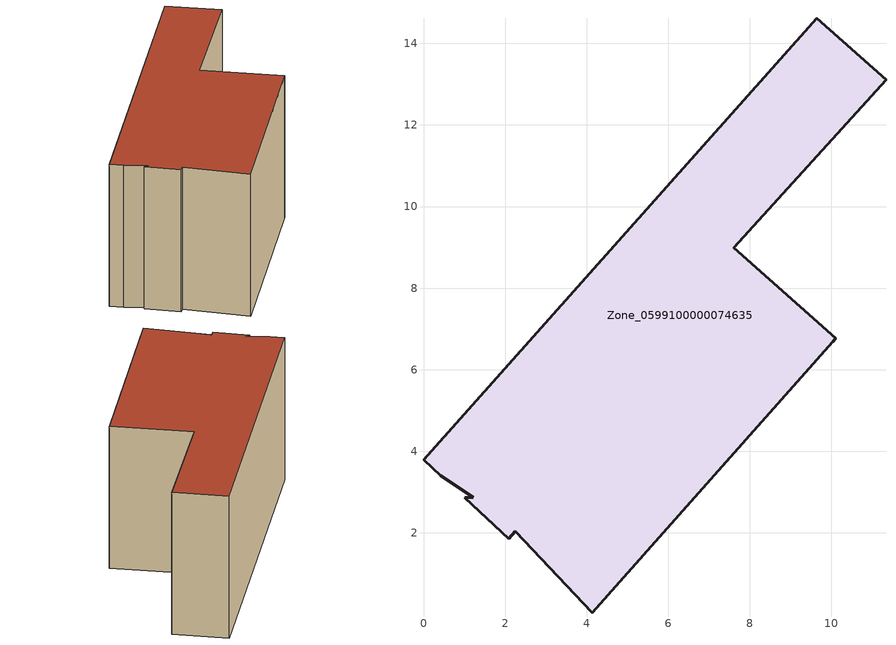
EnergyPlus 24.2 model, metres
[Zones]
Zone_0599100000074635
 floor ground (C_G): 1.22,2.88 0.42,3.4 0,3.79 9.63,14.61 11.34,13.11 7.61,8.99 10.11,6.77 10.03,6.68 4.14,0.05 2.25,2.04 2.09,1.86 1.01,2.86 z3.24
 wall outside (C_F): 11.34,13.11 9.63,14.61 0,3.79 0.42,3.4 1.22,2.88 1.01,2.86 2.09,1.86 2.25,2.04 4.14,0.05 10.03,6.68 10.11,6.77 7.61,8.99 11.34,13.11 z3.24:9.38
 roof outside (C_R): 0.42,3.4 1.22,2.88 1.01,2.86 2.09,1.86 2.25,2.04 4.14,0.05 10.03,6.68 10.11,6.77 7.61,8.99 11.34,13.11 9.63,14.61 0,3.79 z9.38
[BUILDING]
Pand.0599100000074635: North Axis=0; Terrain=City; Loads Convergence Tolerance Value=0.04; Temperature Convergence Tolerance Value=0.4; Solar Distribution=FullExterior; Maximum Number of Warmup Days=25; Minimum Number of Warmup Days=1
[Site:Location]
Rotterdam.The.Hague.AP_ZH_NLD Design_Conditions: Latitude=51.96; Longitude=4.45; Time Zone=1; Elevation=-4.5
[SITE:GROUNDTEMPERATURE:BUILDINGSURFACE]
18, 18, 18, 18, 18, 18, 18, 18, 18, 18, 18, 18
[MATERIAL] Thermal Absorptance=0.9; Solar Absorptance=0.7; Visible Absorptance=0.7
Name | Roughness | Thickness | Conductivity | Density | Specific Heat
G.TC.1946 | MediumSmooth | 0.15 | 1 | 540 | 1210
F.TC.1946 | Rough | 0.3 | 0.857143 | 1920 | 840
R.TC.1946 | MediumRough | 0.2 | 0.909091 | 1500 | 1000
[CONSTRUCTION]
C_G: G.TC.1946
C_F: F.TC.1946
C_R: R.TC.1946
[ZONE]
Zone_0599100000074635: Type=1; Multiplier=1; Ceiling Height=Autocalculate; Volume=Autocalculate; Floor Area=autocalculate; Part of Total Floor Area=Yes
[ZONEINFILTRATION:DESIGNFLOWRATE]
Infil_Zone_0599100000074635: Zone or ZoneList or Space or SpaceList=Zone_0599100000074635; Schedule=AlwaysOn; Design Flow Rate Calculation Method=Flow/Area; Flow Rate per Floor Area=0.003; Constant Term Coefficient=1; Temperature Term Coefficient=0; Velocity Term Coefficient=0; Velocity Squared Term Coefficient=0
[HVACTEMPLATE:ZONE:IDEALLOADSAIRSYSTEM]
Zone_0599100000074635: Maximum Heating Supply Air Temperature=50; Minimum Cooling Supply Air Temperature=13; Maximum Heating Supply Air Humidity Ratio=0.0156; Minimum Cooling Supply Air Humidity Ratio=0.0077; Heating Limit=NoLimit; Cooling Limit=NoLimit; Dehumidification Control Type=ConstantSensibleHeatRatio; Cooling Sensible Heat Ratio=0.7; Dehumidification Setpoint=60; Humidification Control Type=None; Humidification Setpoint=30; Outdoor Air Method=None; Outdoor Air Flow Rate per Person=0.00944; Outdoor Air Flow Rate per Zone Floor Area=0; Outdoor Air Flow Rate per Zone=0; Demand Controlled Ventilation Type=None; Outdoor Air Economizer Type=NoEconomizer; Heat Recovery Type=None; Sensible Heat Recovery Effectiveness=0.7; Latent Heat Recovery Effectiveness=0.65
[ZONECONTROL:THERMOSTAT]
ThermostatControl_Zone_0599100000074635: Zone or ZoneList=Zone_0599100000074635; Control Type Schedule=DualSetpointControlType; Control 1=Thermostat_Zone_0599100000074635; Temperature Difference Between Cutout And Setpoint=0
[THERMOSTATSETPOINT:DUALSETPOINT]
Thermostat_Zone_0599100000074635: Heating Setpoint Temperature Schedule=HeatingSetpoint_Zone_0599100000074635; Cooling Setpoint Temperature Schedule=CoolingSetpoint_Zone_0599100000074635
[SCHEDULE:COMPACT]
HeatingSetpoint_Zone_0599100000074635: Through: 12/31, For: AllDays, Until: 24:00, 21
CoolingSetpoint_Zone_0599100000074635: Through: 12/31, For: AllDays, Until: 24:00, 24
DualSetpointControlType: Through: 12/31, For: AllDays, Until: 24:00, 4
AlwaysOn: Through: 12/31, For: AllDays, Until: 24:00, 1
